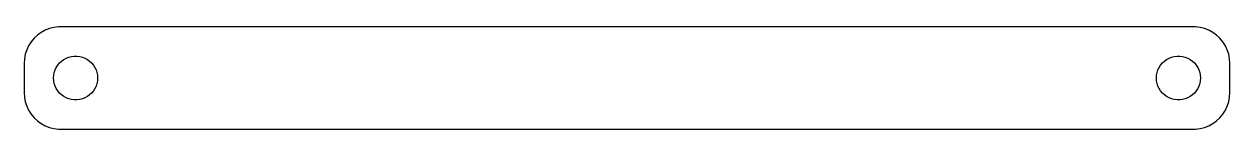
# Model space of a CAD drawing. Header units: metres. Extents: x -82 to 82, y 17 to 31.
import ezdxf

# ---------------------------------------------------------------- set-up
doc = ezdxf.new("R2010")
doc.units = ezdxf.units.M

msp = doc.modelspace()

# ---------------------------------------------------------------- linework, layer by layer
for p, q in [((-80.1871, 29.8526), (-80.6448, 29.4227)), ((-79.6791, 30.2216), (-80.1871, 29.8526)), ((-79.1289, 30.5241), (-79.6791, 30.2216)), ((-78.5451, 30.7553), (-79.1289, 30.5241)), ((-77.9369, 30.9114), (-78.5451, 30.7553)), ((-77.3139, 30.9901), (-77.9369, 30.9114)), ((77.3139, 30.9901), (-77.3139, 30.9901)), ((77.9369, 30.9114), (77.3139, 30.9901)), ((78.5451, 30.7553), (77.9369, 30.9114)), ((79.1289, 30.5241), (78.5451, 30.7553)), ((79.6791, 30.2216), (79.1289, 30.5241)), ((80.1871, 29.8526), (79.6791, 30.2216)), ((80.6448, 29.4227), (80.1871, 29.8526)), ((-81.3815, 28.4088), (-81.6489, 27.8406)), ((-81.0451, 28.9389), (-81.3815, 28.4088)), ((-80.6448, 29.4227), (-81.0451, 28.9389)), ((81.0451, 28.9389), (80.6448, 29.4227)), ((81.3815, 28.4088), (81.0451, 28.9389)), ((81.6489, 27.8406), (81.3815, 28.4088)), ((-81.9606, 26.6267), (-82, 26)), ((-81.8429, 27.2434), (-81.9606, 26.6267)), ((-81.6489, 27.8406), (-81.8429, 27.2434)), ((-77.1869, 26.0536), (-76.9123, 26.3115)), ((-76.9123, 26.3115), (-76.6075, 26.533)), ((-76.6075, 26.533), (-76.2773, 26.7145)), ((-76.2773, 26.7145), (-75.927, 26.8532)), ((-75.927, 26.8532), (-75.5621, 26.9469)), ((-75.5621, 26.9469), (-75.1884, 26.9941)), ((-75.1884, 26.9941), (-74.8116, 26.9941)), ((-74.8116, 26.9941), (-74.4379, 26.9469)), ((-74.4379, 26.9469), (-74.073, 26.8532)), ((-74.073, 26.8532), (-73.7227, 26.7145)), ((-73.7227, 26.7145), (-73.3925, 26.533)), ((-73.3925, 26.533), (-73.0877, 26.3115)), ((-73.0877, 26.3115), (-72.8131, 26.0536)), ((72.8131, 26.0536), (73.0877, 26.3115)), ((73.0877, 26.3115), (73.3925, 26.533)), ((73.3925, 26.533), (73.7227, 26.7145)), ((73.7227, 26.7145), (74.073, 26.8532)), ((74.073, 26.8532), (74.4379, 26.9469)), ((74.4379, 26.9469), (74.8116, 26.9941)), ((74.8116, 26.9941), (75.1884, 26.9941)), ((75.1884, 26.9941), (75.5621, 26.9469)), ((75.5621, 26.9469), (75.927, 26.8532)), ((75.927, 26.8532), (76.2773, 26.7145)), ((76.2773, 26.7145), (76.6075, 26.533)), ((76.6075, 26.533), (76.9123, 26.3115)), ((76.9123, 26.3115), (77.1869, 26.0536)), ((81.8429, 27.2434), (81.6489, 27.8406)), ((81.9606, 26.6267), (81.8429, 27.2434)), ((82, 26), (81.9606, 26.6267)), ((-82, 26), (-82, 22)), ((-77.9763, 24.376), (-77.9057, 24.7461)), ((-77.9057, 24.7461), (-77.7893, 25.1044)), ((-77.7893, 25.1044), (-77.6289, 25.4453)), ((-77.6289, 25.4453), (-77.427, 25.7634)), ((-77.427, 25.7634), (-77.1869, 26.0536)), ((-72.8131, 26.0536), (-72.573, 25.7634)), ((-72.573, 25.7634), (-72.3711, 25.4453)), ((-72.3711, 25.4453), (-72.2107, 25.1044)), ((-72.2107, 25.1044), (-72.0943, 24.7461)), ((-72.0943, 24.7461), (-72.0237, 24.376)), ((72.0237, 24.376), (72.0943, 24.7461)), ((72.0943, 24.7461), (72.2107, 25.1044)), ((72.2107, 25.1044), (72.3711, 25.4453)), ((72.3711, 25.4453), (72.573, 25.7634)), ((72.573, 25.7634), (72.8131, 26.0536)), ((77.1869, 26.0536), (77.427, 25.7634)), ((77.427, 25.7634), (77.6289, 25.4453)), ((77.6289, 25.4453), (77.7893, 25.1044)), ((77.7893, 25.1044), (77.9057, 24.7461)), ((77.9057, 24.7461), (77.9763, 24.376)), ((82, 22), (82, 26)), ((-78, 24), (-77.9763, 24.376)), ((-77.9763, 23.624), (-78, 24)), ((-77.9057, 23.2539), (-77.9763, 23.624)), ((-77.7893, 22.8956), (-77.9057, 23.2539)), ((-72.0943, 23.2539), (-72.2107, 22.8956)), ((-72.0237, 23.624), (-72.0943, 23.2539)), ((-72.0237, 24.376), (-72, 24)), ((-72, 24), (-72.0237, 23.624)), ((72, 24), (72.0237, 24.376)), ((72.0237, 23.624), (72, 24)), ((72.0943, 23.2539), (72.0237, 23.624)), ((72.2107, 22.8956), (72.0943, 23.2539)), ((77.9057, 23.2539), (77.7893, 22.8956)), ((77.9763, 23.624), (77.9057, 23.2539)), ((77.9763, 24.376), (78, 24)), ((78, 24), (77.9763, 23.624)), ((-82, 22), (-81.9606, 21.3733)), ((-81.9606, 21.3733), (-81.8429, 20.7566)), ((-77.6289, 22.5547), (-77.7893, 22.8956)), ((-77.427, 22.2366), (-77.6289, 22.5547)), ((-77.1869, 21.9464), (-77.427, 22.2366)), ((-76.9123, 21.6885), (-77.1869, 21.9464)), ((-76.6075, 21.467), (-76.9123, 21.6885)), ((-76.2773, 21.2855), (-76.6075, 21.467)), ((-73.3925, 21.467), (-73.7227, 21.2855)), ((-73.0877, 21.6885), (-73.3925, 21.467)), ((-72.8131, 21.9464), (-73.0877, 21.6885)), ((-72.573, 22.2366), (-72.8131, 21.9464)), ((-72.3711, 22.5547), (-72.573, 22.2366)), ((-72.2107, 22.8956), (-72.3711, 22.5547)), ((72.3711, 22.5547), (72.2107, 22.8956)), ((72.573, 22.2366), (72.3711, 22.5547)), ((72.8131, 21.9464), (72.573, 22.2366)), ((73.0877, 21.6885), (72.8131, 21.9464)), ((73.3925, 21.467), (73.0877, 21.6885)), ((73.7227, 21.2855), (73.3925, 21.467)), ((76.6075, 21.467), (76.2773, 21.2855)), ((76.9123, 21.6885), (76.6075, 21.467)), ((77.1869, 21.9464), (76.9123, 21.6885)), ((77.427, 22.2366), (77.1869, 21.9464)), ((77.6289, 22.5547), (77.427, 22.2366)), ((77.7893, 22.8956), (77.6289, 22.5547)), ((81.8429, 20.7566), (81.9606, 21.3733)), ((81.9606, 21.3733), (82, 22)), ((-81.8429, 20.7566), (-81.6489, 20.1594)), ((-81.6489, 20.1594), (-81.3815, 19.5912)), ((-75.927, 21.1468), (-76.2773, 21.2855)), ((-75.5621, 21.0531), (-75.927, 21.1468)), ((-75.1884, 21.0059), (-75.5621, 21.0531)), ((-74.8116, 21.0059), (-75.1884, 21.0059)), ((-74.4379, 21.0531), (-74.8116, 21.0059)), ((-74.073, 21.1468), (-74.4379, 21.0531)), ((-73.7227, 21.2855), (-74.073, 21.1468)), ((74.073, 21.1468), (73.7227, 21.2855)), ((74.4379, 21.0531), (74.073, 21.1468)), ((74.8116, 21.0059), (74.4379, 21.0531)), ((75.1884, 21.0059), (74.8116, 21.0059)), ((75.5621, 21.0531), (75.1884, 21.0059)), ((75.927, 21.1468), (75.5621, 21.0531)), ((76.2773, 21.2855), (75.927, 21.1468)), ((81.3815, 19.5912), (81.6489, 20.1594)), ((81.6489, 20.1594), (81.8429, 20.7566)), ((-81.3815, 19.5912), (-81.0451, 19.0611)), ((-81.0451, 19.0611), (-80.6448, 18.5773)), ((-80.6448, 18.5773), (-80.1871, 18.1474)), ((-80.1871, 18.1474), (-79.6791, 17.7784)), ((79.6791, 17.7784), (80.1871, 18.1474)), ((80.1871, 18.1474), (80.6448, 18.5773)), ((80.6448, 18.5773), (81.0451, 19.0611)), ((81.0451, 19.0611), (81.3815, 19.5912)), ((-79.6791, 17.7784), (-79.1289, 17.4759)), ((-79.1289, 17.4759), (-78.5451, 17.2447)), ((-78.5451, 17.2447), (-77.9369, 17.0886)), ((-77.9369, 17.0886), (-77.3139, 17.0099)), ((-77.3139, 17.0099), (77.3139, 17.0099)), ((77.3139, 17.0099), (77.9369, 17.0886)), ((77.9369, 17.0886), (78.5451, 17.2447)), ((78.5451, 17.2447), (79.1289, 17.4759)), ((79.1289, 17.4759), (79.6791, 17.7784))]:
    msp.add_line(p, q)

doc.saveas('drawing.dxf')
